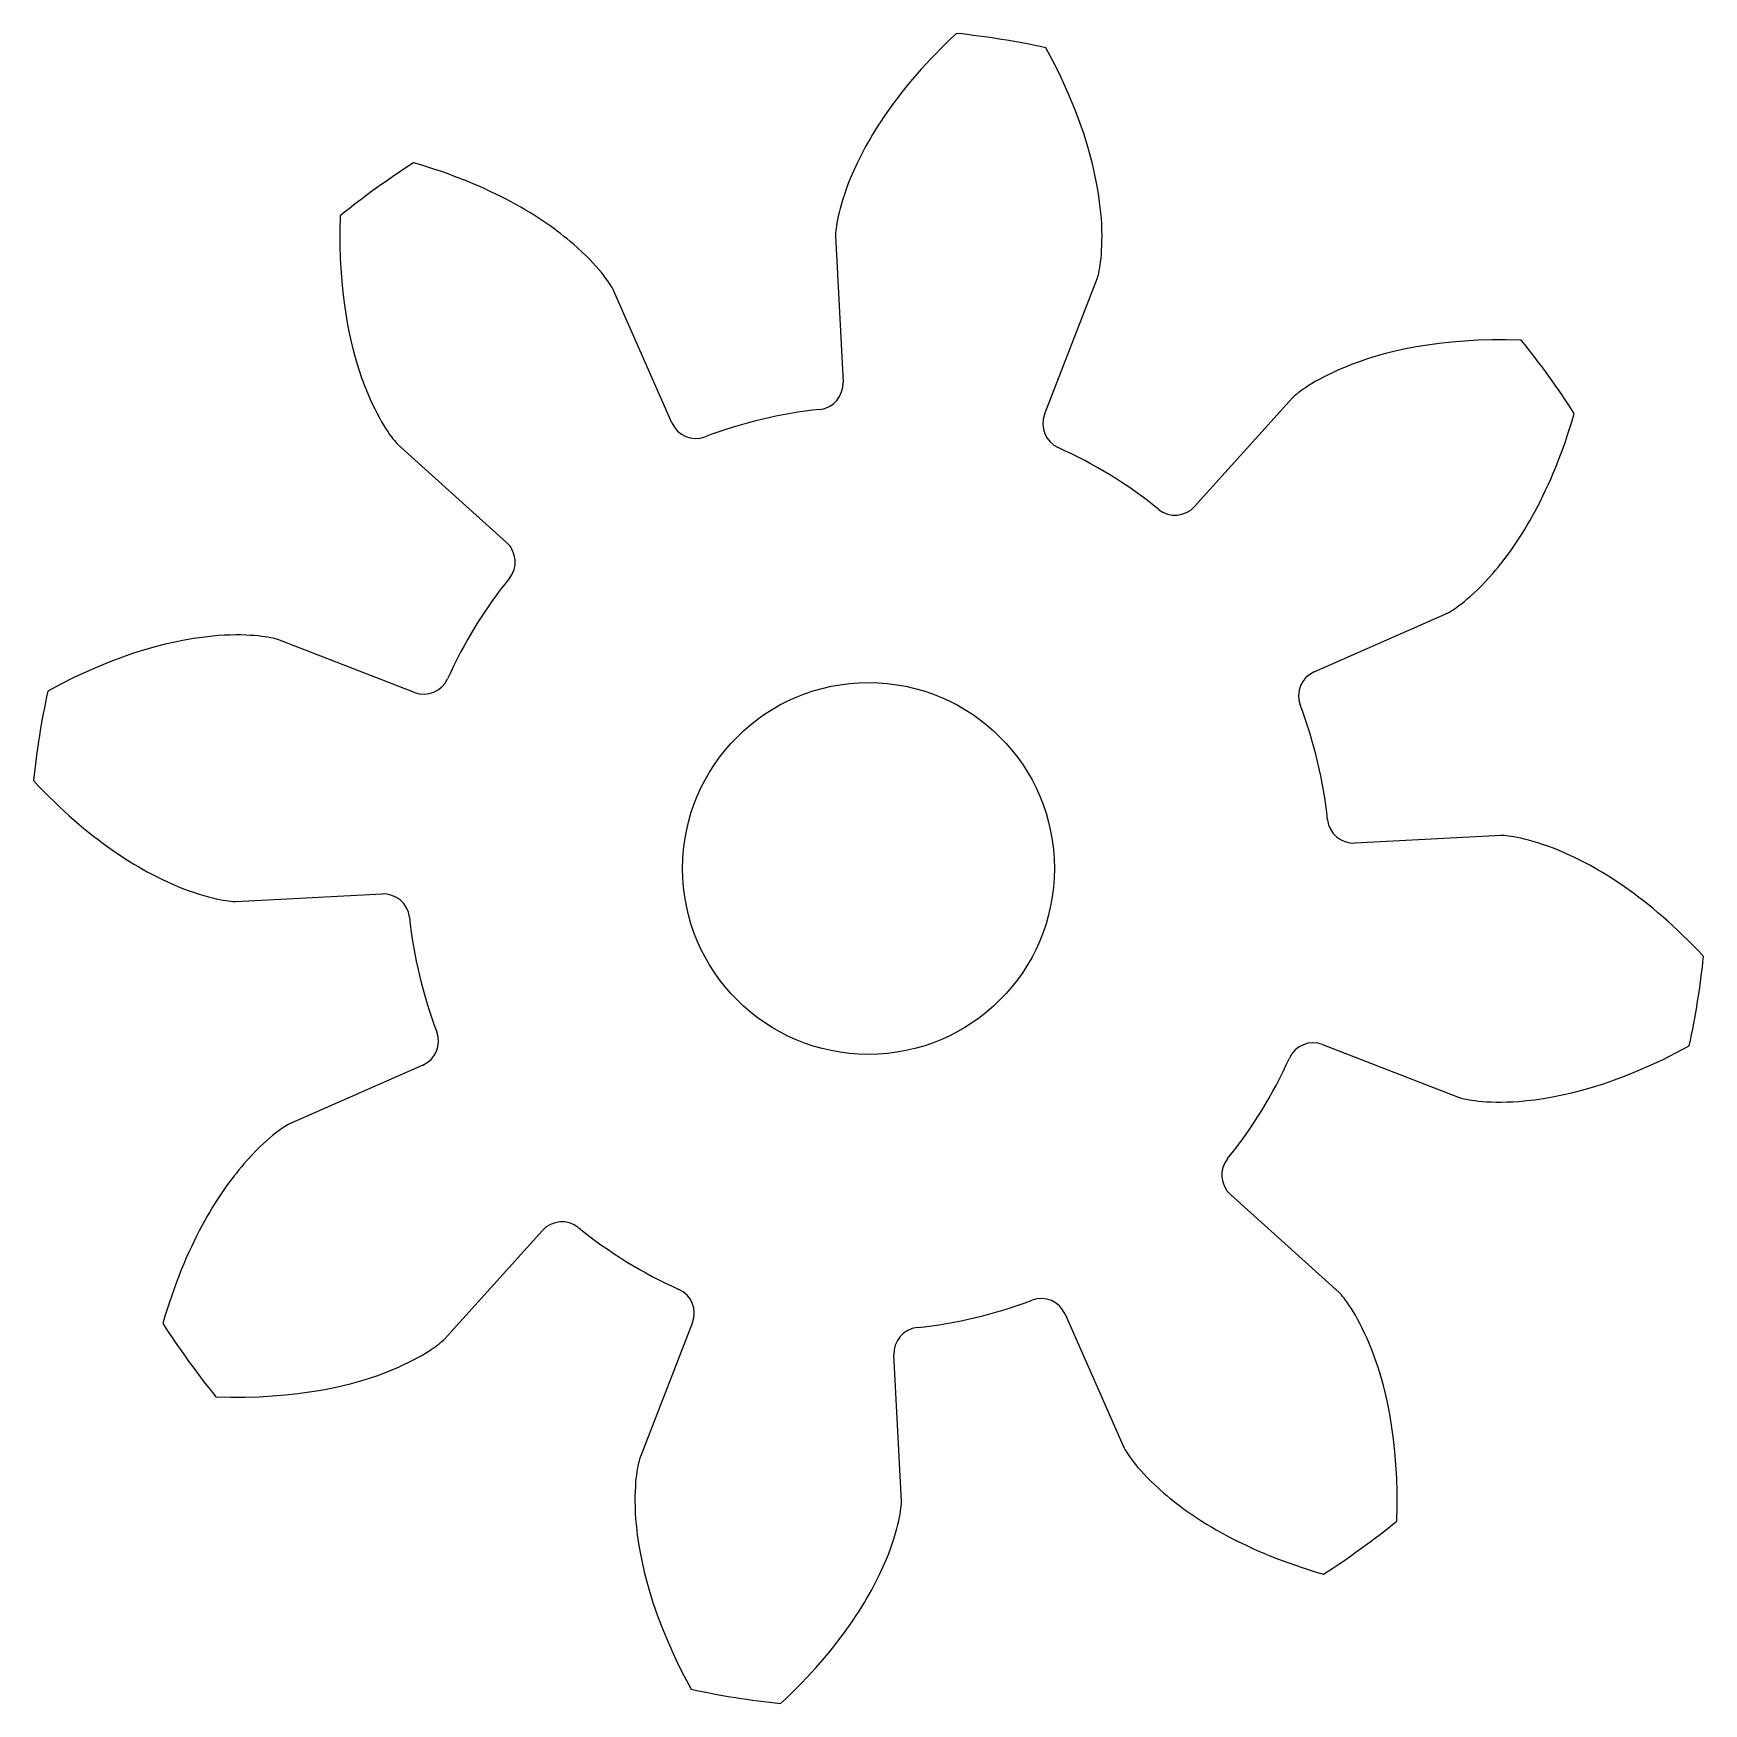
# Model space of a CAD drawing. Header units: millimetres. Extents: x -64.5 to -38.9, y 58.3 to 83.9.
import ezdxf

# ---------------------------------------------------------------- set-up
doc = ezdxf.new("R2010")
doc.units = ezdxf.units.MM
doc.layers.get('0').update_dxf_attribs({"linetype": 'CONTINUOUS'})

msp = doc.modelspace()

# ---------------------------------------------------------------- linework, layer by layer
for p, q in [((-52.173, 80.812), (-52.056, 78.569)), ((-48.967, 78.074), (-48.155, 80.169)), ((-54.68, 77.944), (-55.587, 79.999)), ((-45.166, 78.33), (-46.67, 76.661)), ((-58.883, 77.613), (-57.214, 76.109)), ((-44.835, 74.127), (-42.78, 75.033)), ((-58.628, 73.812), (-60.722, 74.624)), ((-41.967, 71.62), (-44.21, 71.502)), ((-61.366, 70.606), (-59.123, 70.723)), ((-44.705, 68.414), (-42.61, 67.601)), ((-58.497, 68.099), (-60.553, 67.192)), ((-44.449, 64.612), (-46.118, 66.116)), ((-58.166, 63.896), (-56.663, 65.565)), ((-48.652, 64.282), (-47.746, 62.226)), ((-54.365, 64.151), (-55.177, 62.057)), ((-51.159, 61.413), (-51.277, 63.656))]:
    msp.add_line(p, q)
msp.add_circle((-51.666, 71.113), 2.85)
for centre, radius, start, end in [((-51.666, 71.113), 12.872, 77.8073, 83.9927), ((-51.666, 71.113), 12.872, 122.8073, 128.9927), ((-51.666, 71.113), 12.872, 32.8073, 38.9927), ((-52.456, 78.548), 0.4, -83.9414, 2.992), ((-51.666, 71.113), 7.077, 96.0586, 110.7414), ((-54.314, 78.105), 0.4, 203.808, 290.7414), ((-48.594, 77.929), 0.4, 158.808, 245.7414), ((-51.666, 71.113), 7.077, 51.0586, 65.7414), ((-46.967, 76.928), 0.4, 231.0586, 317.992), ((-57.482, 75.812), 0.4, -38.9414, 47.992), ((-51.666, 71.113), 7.077, 141.0586, 155.7414), ((-58.483, 74.185), 0.4, 248.808, 335.7414), ((-44.674, 73.761), 0.4, 113.808, 200.7414), ((-51.666, 71.113), 12.872, 167.8073, 173.9927), ((-51.666, 71.113), 7.077, 6.0586, 20.7414), ((-44.231, 71.902), 0.4, 186.0586, 272.992), ((-59.102, 70.323), 0.4, 6.0586, 92.992), ((-51.666, 71.113), 7.077, 186.0586, 200.7414), ((-51.666, 71.113), 12.872, 347.8073, 353.9927), ((-58.659, 68.465), 0.4, -66.192, 20.7414), ((-44.849, 68.041), 0.4, 68.808, 155.7414), ((-51.666, 71.113), 7.077, 321.0586, 335.7414), ((-45.851, 66.413), 0.4, 141.0586, 227.992), ((-56.366, 65.297), 0.4, 51.0586, 137.992), ((-51.666, 71.113), 7.077, 231.0586, 245.7414), ((-54.738, 64.296), 0.4, -21.192, 65.7414), ((-49.018, 64.12), 0.4, 23.808, 110.7414), ((-51.666, 71.113), 7.077, 276.0586, 290.7414), ((-51.666, 71.113), 12.872, 212.8073, 218.9927), ((-50.877, 63.677), 0.4, 96.0586, 182.992), ((-51.666, 71.113), 12.872, 302.8073, 308.9927), ((-51.666, 71.113), 12.872, 257.8073, 263.9927)]:
    msp.add_arc(centre, radius, start, end)
for points in [[(-50.319, 83.914), (-51.233, 83.062), (-51.703, 82.274), (-51.94, 81.702)], [(-48.097, 81.084), (-48.146, 81.705), (-48.346, 82.599), (-48.948, 83.694)], [(-56.193, 80.687), (-56.667, 81.092), (-57.441, 81.583), (-58.641, 81.932)], [(-51.94, 81.702), (-52.141, 81.213), (-52.17, 80.913), (-52.173, 80.812)], [(-59.766, 81.117), (-59.809, 79.868), (-59.585, 78.98), (-59.348, 78.406)], [(-48.155, 80.169), (-48.127, 80.266), (-48.061, 80.559), (-48.097, 81.084)], [(-55.587, 79.999), (-55.636, 80.087), (-55.797, 80.342), (-56.193, 80.687)], [(-41.662, 79.212), (-42.911, 79.256), (-43.799, 79.031), (-44.372, 78.794)], [(-44.372, 78.794), (-44.86, 78.59), (-45.092, 78.398), (-45.166, 78.33)], [(-59.348, 78.406), (-59.144, 77.919), (-58.952, 77.687), (-58.883, 77.613)], [(-42.092, 75.639), (-41.687, 76.113), (-41.196, 76.887), (-40.847, 78.087)], [(-42.78, 75.033), (-42.692, 75.082), (-42.437, 75.243), (-42.092, 75.639)], [(-61.637, 74.682), (-62.258, 74.633), (-63.153, 74.433), (-64.248, 73.831)], [(-60.722, 74.624), (-60.819, 74.652), (-61.113, 74.718), (-61.637, 74.682)], [(-64.468, 72.46), (-63.616, 71.546), (-62.828, 71.076), (-62.255, 70.839)], [(-41.077, 71.387), (-41.566, 71.587), (-41.866, 71.616), (-41.967, 71.62)], [(-38.865, 69.765), (-39.717, 70.679), (-40.504, 71.149), (-41.077, 71.387)], [(-62.255, 70.839), (-61.767, 70.638), (-61.467, 70.609), (-61.366, 70.606)], [(-41.695, 67.543), (-41.074, 67.592), (-40.18, 67.792), (-39.085, 68.394)], [(-42.61, 67.601), (-42.513, 67.573), (-42.22, 67.507), (-41.695, 67.543)], [(-60.553, 67.192), (-60.641, 67.143), (-60.896, 66.982), (-61.241, 66.586)], [(-61.241, 66.586), (-61.646, 66.112), (-62.137, 65.338), (-62.485, 64.138)], [(-43.985, 63.819), (-44.189, 64.306), (-44.38, 64.538), (-44.449, 64.612)], [(-58.96, 63.431), (-58.473, 63.635), (-58.241, 63.827), (-58.166, 63.896)], [(-43.567, 61.108), (-43.523, 62.357), (-43.748, 63.246), (-43.985, 63.819)], [(-61.671, 63.013), (-60.422, 62.969), (-59.533, 63.194), (-58.96, 63.431)], [(-47.746, 62.226), (-47.697, 62.138), (-47.536, 61.883), (-47.14, 61.538)], [(-55.177, 62.057), (-55.205, 61.96), (-55.272, 61.666), (-55.236, 61.142)], [(-47.14, 61.538), (-46.666, 61.133), (-45.892, 60.642), (-44.692, 60.294)], [(-51.392, 60.523), (-51.192, 61.012), (-51.163, 61.312), (-51.159, 61.413)], [(-55.236, 61.142), (-55.187, 60.52), (-54.987, 59.626), (-54.385, 58.531)], [(-53.013, 58.311), (-52.099, 59.163), (-51.63, 59.951), (-51.392, 60.523)]]:
    msp.add_open_spline(points, degree=3)

doc.saveas('drawing.dxf')
